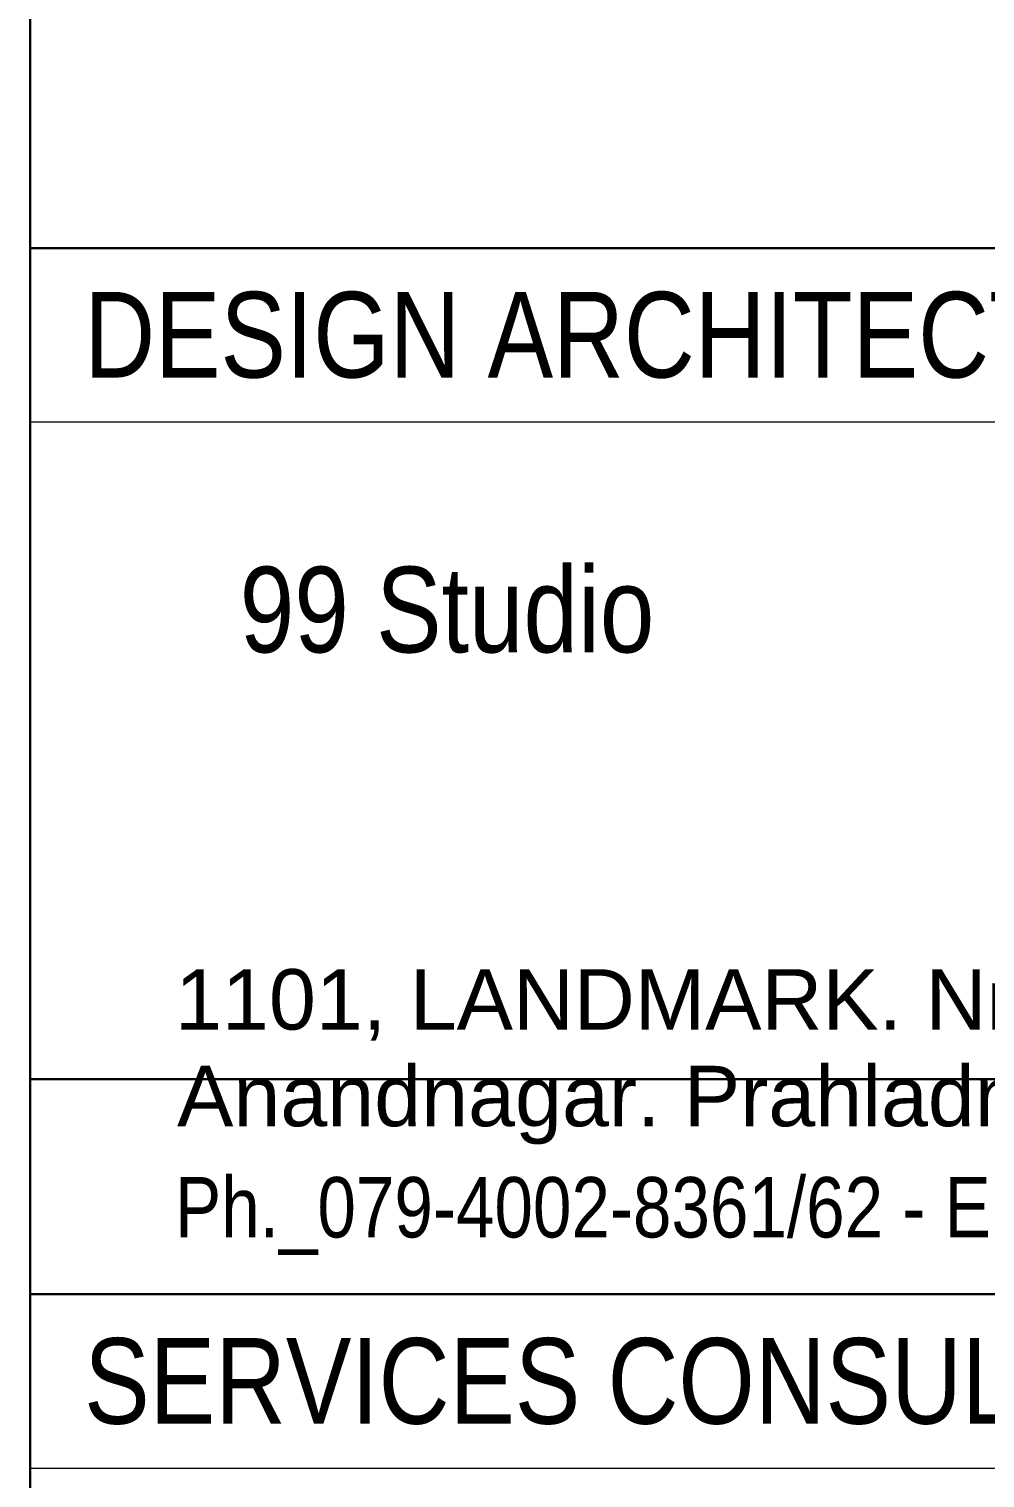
# Model space of a CAD drawing. Header units: millimetres. Extents: x 1112055 to 3390982, y -148532 to 766891.
# Drawn here: x 2876813 to 2882941, y -58546 to -49255 of the extents above; entities that cross this region are included whole.
import ezdxf

# ---------------------------------------------------------------- set-up
doc = ezdxf.new("R2010")
doc.units = ezdxf.units.MM
doc.layers.add('B TITLE BLOCK', color=250, linetype='Continuous', lineweight=0)
doc.layers.add('P_TITLE BLOCK TEXT', color=7, linetype='Continuous', lineweight=9)
doc.layers.add('FORMAT TEXT', color=7, linetype='Continuous')
doc.styles.add('SWINC', font='swissc.ttf')

msp = doc.modelspace()

# ---------------------------------------------------------------- linework, layer by layer
at = {"layer": 'B TITLE BLOCK', "color": 250, "lineweight": 0}
for p, q in [((2876820.536620433, 47881.86077154669), (2876820.536620433, -90897.86832084473)), ((2876820.536620429, -50659.97377908243), (2895123.172950653, -50659.97377908243)), ((2895123.172950653, -51776.76618371381), (2876820.536620432, -51776.76618371381)), ((2895123.172950653, -58484.41749213765), (2876820.536620432, -58484.41749213765))]:
    msp.add_line(p, q, dxfattribs=at)
at = {"layer": 'B TITLE BLOCK', "color": 250, "lineweight": 0, "const_width": 15.26111845840563}
for points in [[(2876820.536620429, -45586.04897710834), (2895123.172950653, -45586.04897710834), (2895123.172950653, -50659.97377908243), (2876820.536620429, -50659.97377908243)], [(2895123.172950653, -50659.97377908662), (2876820.536620432, -50659.97377908662), (2876820.536620432, -57367.62508750999), (2895123.172950653, -57367.62508750999)], [(2895123.172950653, -90897.86832084473), (2876820.536620432, -90897.86832084473), (2876820.536620432, -55988.12901590033), (2895123.172950653, -55988.12901590033)]]:
    msp.add_lwpolyline(points, close=True, dxfattribs=at)

# ---------------------------------------------------------------- texts
at = {"layer": 'FORMAT TEXT', "lineweight": 0, "style": 'SWINC'}
for s, p in [('DESIGN ARCHITECT', (2877167.175925564, -51490.02524811788)), ('99 Studio', (2878163.917376825, -53252.22041114316)), ('SERVICES CONSULTANT', (2877167.175925564, -58197.67655654195))]:
    msp.add_text(s, height=549.0790899063935, dxfattribs=at).set_placement(p)
at = {"layer": 'P_TITLE BLOCK TEXT', "lineweight": 0, "char_height": 387.3066630424684, "attachment_point": 7, "style": 'SWINC'}
for s, insert in [('\\A1;{\\pql;\\fArial|b0|i0|c0|p34;1101, LANDMARK. Nr.Titanium City Centre. Opp.Seema Hall.}', (2877749.240895822, -55787.51131902788)), ('\\A1;{\\pql;\\fArial|b0|i0|c0|p34;Anandnagar. Prahladnagar-Shyamal road. Ahmedabad-380015. (O)}', (2877762.280470029, -56407.12761718793))]:
    msp.add_mtext(s, dxfattribs=dict(at, insert=insert))
at = {"layer": 'P_TITLE BLOCK TEXT', "lineweight": 0, "insert": (2877749.260642779, -57115.25364257816), "char_height": 387.3066630424684, "width": 11258.22750827204, "attachment_point": 7, "style": 'SWINC'}
msp.add_mtext('\\A1;\\pxql;Ph._079-4002-8361/62 - Email - contact@99studio.in   ', dxfattribs=at)

doc.saveas('drawing.dxf')
